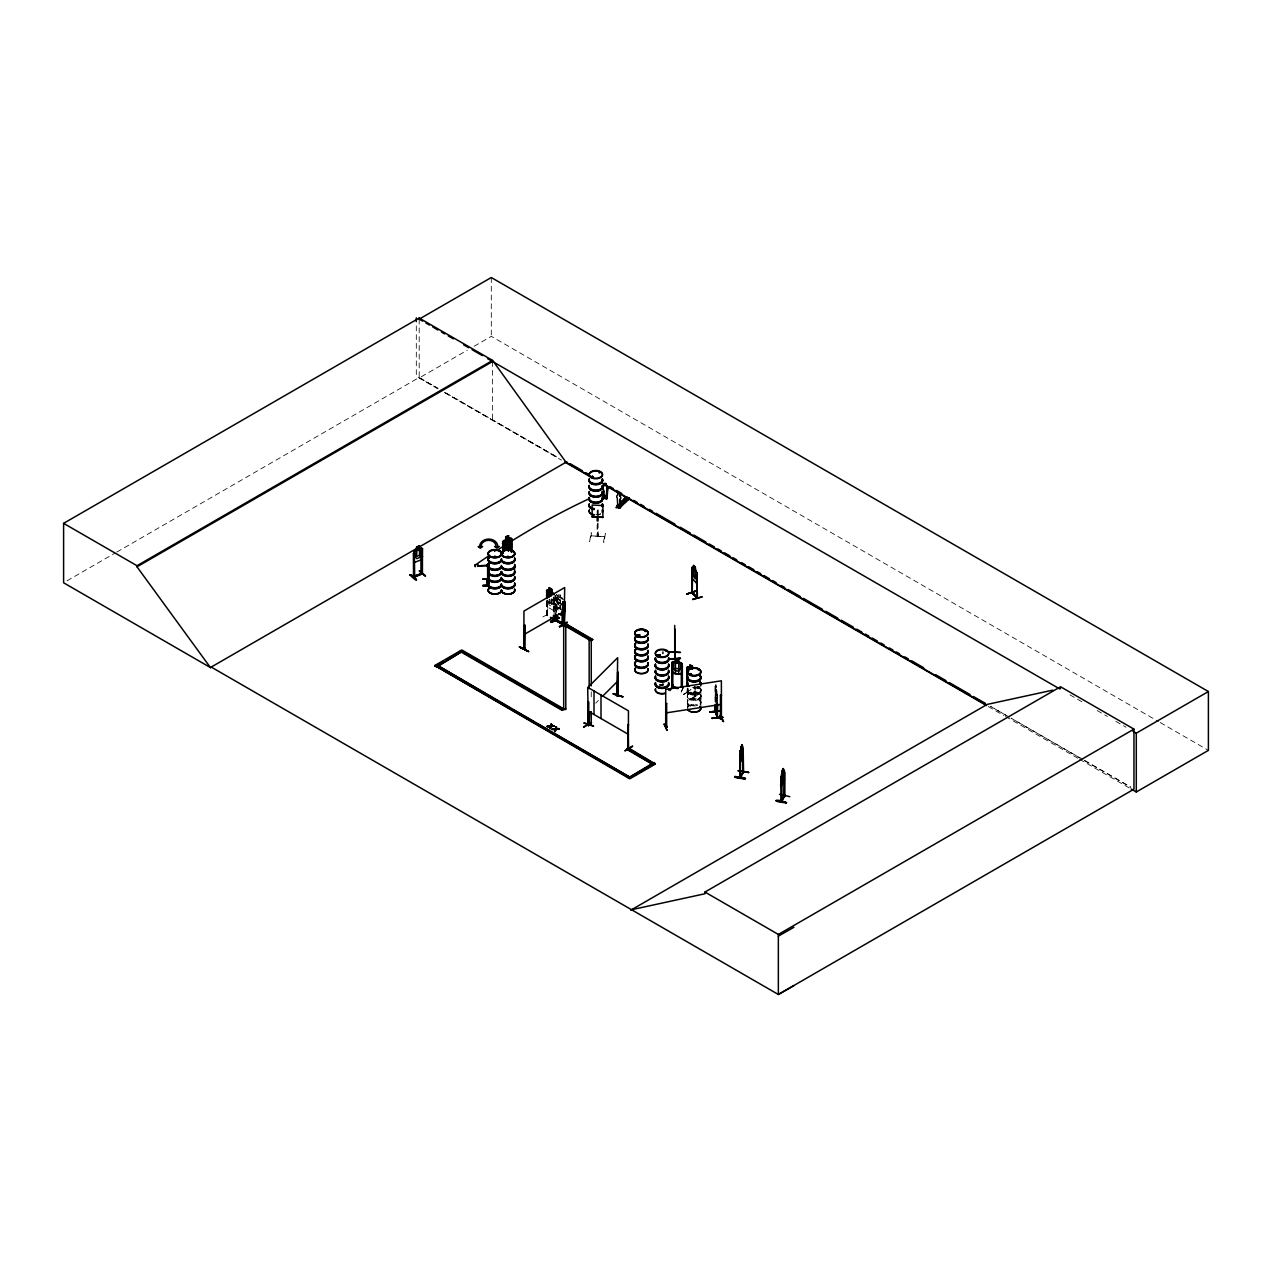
<?xml version="1.0" encoding="UTF-8"?>
<svg xmlns="http://www.w3.org/2000/svg" width="1272" height="1272" viewBox="0 0 1272 1272"><rect width="100%" height="100%" fill="white"/><g stroke="black" fill="none" stroke-linecap="round" stroke-linejoin="round"><path stroke-width="0.75" stroke-dasharray="5 3.75" d="M687.405 699.346L687.357 702.208L687.373 696.547M700.856 699.346L700.888 696.484M700.856 696.611L700.872 696.547A6.742 3.896 0 0 0 690.76 693.272A6.742 3.896 0 0 0 690.76 700.013A6.742 3.896 0 0 0 700.872 696.643L700.872 702.176M700.888 703.019L700.856 708.218M717.17 700.204L716.82 702.494L717.074 700.3M687.373 695.689L687.468 688.39M591.623 532.793L589.652 541.522L591.019 532.761M598.349 533.922L598.142 536.689L598.349 533.922L597.093 535.162L598.142 535.226L597.379 533.922M603.389 542.285L605.377 533.556L603.993 542.317M687.246 690.187L687.468 688.899M687.23 696.038L687.596 694.703M687.484 703.718L687.484 701.476M687.246 702.542L687.596 701.206M691.173 692.843L690.187 692.079L690.235 693.065M691.523 692.636L690.028 693.256M697.676 688.136L698.662 688.47L697.581 688.2M700.777 691.284L701.015 689.996M700.665 697.501L701.015 696.166M700.665 703.988L700.665 701.206M554.067 607.809L553.193 610.322L554.147 607.873M683.589 687.564L681.188 692.063L683.016 687.007M681.188 692.063L683.08 687.389M687.134 692.509L687.214 688.55M694.13 696.245C696.388 697.485 691.984 692.509 694.226 686.451M542.842 616.952L550.442 612.897M683.493 694.512L690.871 689.949M552.318 599.525L550.76 601.672L552.318 606.029L550.251 602.006C549.122 605.854 546.34 602.864 549.711 601.052M561.222 604.661L559.68 606.823L560.761 609.527M546.674 601.624L546.674 615.441L547.087 614.344M547.358 600.066L547.707 615.648L546.849 615.155M715.103 701.953L715.246 686.117L716.025 687.627M715.055 686.61L717.201 692.509L717.01 703.464M559.171 607.157C558.154 611.101 555.18 607.952 558.631 606.203L557.041 602.006L559.124 605.838L560.459 603.962L561.286 604.391M687.484 689.138L688.184 688.184M690.553 692.858L691.014 692.175M691.109 692.922L690.092 692.699M687.484 707.391L688.184 706.421M700.761 691.046L698.964 693.113M552.811 599.144L551.555 600.734L549.218 599.382M561.731 604.28L560.475 605.87L558.138 604.518L556.882 601.481L558.138 592.752M595.693 703.178L598.428 700.427M697.549 693.733L700.061 692.032A6.758 3.896 0 0 0 697.501 686.689M688.136 691.777L687.119 691.571L688.009 692.048M683.557 694.623L690.95 689.583L683.557 694.13M688.009 692.286L695.196 695.593M687.516 691.443L687.898 692.906L688.184 688.772M694.401 695.45L687.437 692.254L695.196 696.452M691.571 698.885L698.885 693.876L691.889 699.107M691.491 698.439L698.9 693.908M553.288 610.274L547.246 606.951L546.547 597.888M558.09 610.194L556.818 607.157L557.995 598.476M555.467 600.972L556.277 600.384L561.715 604.518M560.459 599.955L557.915 598.524M67.034 580.811L115.1 553.05M116.817 552.064L419.188 377.482L437.966 388.326M419.188 319.145L419.188 377.975L467.269 350.229M474.122 346.254L491.294 336.349L1158.522 721.574M556.548 597.204L555.578 596.966L556.548 597.204L556.548 612.897M562.176 598.078L563.146 599.557L562.176 598.078C558.949 597.872 561.413 590.606 560.475 597.188L561.731 598.874M690.092 692.477L691.205 692.747M698.964 692.827L694.13 694.003L689.281 692.843M689.281 705.594L697.533 704.958M697.533 693.733L690.712 693.733M694.528 696.102L694.48 686.292M546.849 614.297L547.707 615.648M715.468 688.184L716.375 690.489L716.375 695.895L715.468 688.184L715.659 702.462M717.567 694.178L717.567 702.017M715.039 686.514L715.293 702.51M715.405 687.611L715.834 684.575L717.074 692.525M687.866 692.858L687.913 688.931M695.196 686.689L695.021 696.69L694.941 686.832M547.31 614.885L546.594 614.535M659.58 684.527L663.189 684.59M659.58 685.004L663.189 685.02M659.58 685.258L663.189 685.258M598.349 535.401L597.093 536.641L597.172 522.872M604.264 536.561L591.114 535.83L604.327 536.705M547.087 615.203L546.928 601.465M697.549 686.721L700.061 688.168M692.381 687.293A6.726 3.88 0 0 0 697.485 686.912A6.758 3.896 0 0 1 699.982 692.27A6.758 3.896 0 0 1 690.744 693.701L687.484 691.046M687.246 692.54L694.941 696.643M556.23 600.559L557.995 601.561M562.049 603.85L560.364 602.896L560.364 600.002M437.711 388.469L416.31 376.162L416.31 323.66M444.564 392.412L557.454 457.332L444.803 392.269M1009.38 717.217L990.57 706.389L1009.332 717.233M1082.933 759.511L1011.097 718.187L1082.742 759.623M1084.634 760.481L1130.824 787.05M1160.255 722.56L1208.4 750.369M1069.927 694.846L1081.836 701.715M1097.148 710.555L1107.371 716.454M1115.878 721.367L1126.086 727.266M1084.444 760.592L1130.538 787.209M419.188 377.975L437.966 388.819M444.803 392.762L561.445 460.098M988.28 706.532L1003.767 715.484M1005.5 716.47L1077.782 758.207M1079.499 759.209L1129.409 788.02M558.551 594.628L560.062 595.503L560.062 594.533M556.341 594.708L558.217 595.789M556.389 594.819L562.144 598.158M562.288 609.717L556.389 606.315C554.497 597.904 556.118 610.703 560.729 608.922M546.706 615.425L547.437 615.791L547.628 601.863M689.281 705.722L689.329 705.817A6.758 3.896 0 0 1 697.501 705.197M700.061 688.2L700.745 689.154L698.964 687.087A6.837 3.943 0 0 1 694.13 688.2M688.184 692.27L687.246 689.996M553.256 598.571L554.067 600.145L553.177 598.619M547.898 602.022L549.17 605.043L551.539 606.378L552.795 604.788L552.795 599.382M715.85 685.576L716.263 686.785M715.85 686.546L716.263 687.739M546.626 603.612L547.389 606.839M700.777 688.899L701.015 690.187L700.745 689.17M700.777 694.989L701.015 696.038A6.837 3.943 0 0 1 690.712 699.346A6.837 3.943 0 0 1 690.712 692.525A6.837 3.943 0 0 1 700.967 695.943M700.665 694.703L700.888 695.72A6.742 3.896 0 0 1 690.76 698.932A6.742 3.896 0 0 1 690.76 692.191A6.742 3.896 0 0 1 700.872 695.561L700.856 686.323M687.23 696.166L687.596 697.501M687.596 703.988L687.357 702.987L687.389 708.345M715.405 693.017L716.375 698.217L716.39 686.61M717.376 693.622L717.376 703.416M662.998 651.693L662.998 653.76M662.998 683.509L662.998 685.004L662.887 683.573M662.887 651.693L662.887 653.903M598.269 509.945L598.269 515.828M598.063 522.919L598.142 536.689M597.379 509.897L597.379 515.78M597.379 523.619L597.379 535.385M597.172 511.106L597.172 515.017M591.257 691.809L591.257 700.459M556.277 597.363L556.277 613.056M555.721 595.312L555.848 614.456M555.546 595.28L555.578 614.615M554.417 597.951L554.417 613.629M554.147 594.469L554.147 615.743M553.988 600.145L553.988 607.857M553.733 597.554L553.733 613.231M553.463 597.697L553.463 613.39M551.539 598.667L551.539 604.073L549.17 602.737L549.17 599.128M492.598 361.518L492.598 420.348M491.294 277.519L491.294 336.349M698.9 687.087A6.758 3.896 0 0 1 695.879 693.606A6.758 3.896 0 0 1 687.596 688.836M699.982 692.016A6.758 3.896 0 0 1 690.744 693.447A6.758 3.896 0 0 1 688.279 688.12M699.95 686.578A6.726 3.88 0 0 1 692.381 688.39M698.964 686.705A6.837 3.943 0 0 1 694.13 687.866M689.36 705.896A6.742 3.896 0 0 1 692.381 699.377A6.742 3.896 0 0 1 700.634 704.147M690.712 706.183A6.837 3.943 0 0 1 688.2 700.793A6.837 3.943 0 0 1 697.549 699.346A6.837 3.943 0 0 1 700.045 704.736M687.596 707.566A6.758 3.896 0 0 1 688.279 706.628M687.659 707.216A6.694 3.864 0 0 1 697.469 704.863M695.864 686.928A6.71 3.88 0 0 1 700.443 692A6.71 3.88 0 0 1 691.284 694.194A6.71 3.88 0 0 1 688.311 688.74M690.744 693.701A6.758 3.896 0 0 1 688.279 688.375M697.485 705.419A6.726 3.88 0 0 1 687.5 702.732A6.726 3.88 0 0 1 695.291 698.233A6.726 3.88 0 0 1 699.95 703.988M690.712 705.849A6.837 3.943 0 0 1 688.2 700.459A6.837 3.943 0 0 1 697.549 699.012A6.837 3.943 0 0 1 700.045 704.402M600.575 513.697A6.694 3.864 0 0 1 595.837 514.826M554.147 602.133L553.288 604.629C538.946 593.865 555.037 610.099 554.147 602.244M555.467 608.732L556.166 612.102L555.467 608.732M600.67 514.111L597.602 515.128A6.726 3.88 0 0 0 600.591 514.063M715.15 694.258L716.963 702.478L715.15 694.258M560.03 600.193L558.503 599.335L560.03 601.163L560.03 600.193M560.443 603.803L558.09 602.467L558.09 607.873L560.443 609.208L560.443 603.803M560.475 598.158L558.138 596.807L558.138 602.212L560.475 603.564L560.475 598.158M717.074 695.275L715.039 689.249L717.058 695.275M689.297 699.059A6.837 3.943 0 0 0 700.729 697.295A6.837 3.943 0 0 0 692.35 692.461A6.837 3.943 0 0 0 689.297 699.059"/><path stroke-width="1.5" d="M486.667 565.802L477.668 565.897L486.667 565.277M487.907 572.257C489.72 571.843 488.321 571.335 487.907 571.319M514.667 564.72A6.837 3.943 0 0 1 509.834 569.554A6.837 3.943 0 0 1 501.47 566.771A6.837 3.943 0 0 1 492.248 569.395A6.837 3.943 0 0 1 488.941 563.782C489.1 562.272 487.383 565.499 488.957 564.132A6.837 3.943 0 0 0 492.248 569.729A6.837 3.943 0 0 0 501.47 567.105A6.837 3.943 0 0 0 509.834 569.888A6.837 3.943 0 0 0 514.667 565.054M717.201 717.742L715.023 710.857L715.739 711.446M715.691 712.24L715.659 704.418M715.214 711.398L717.647 716.883L717.01 716.343M717.01 703.464L717.233 717.806L717.567 703.973M619.718 506.59L620.227 499.085A2.401 1.701 45 0 0 619.798 495.857L619.655 493.202M619.798 506.51L620.227 499.085M606.315 496.907L606.823 489.275A2.401 1.956 4.5 0 0 606.331 486.174L606.283 483.805M603.421 489.275L603.421 489.179A2.401 1.956 4.5 0 1 603.93 486.111L604.089 483.503L605.711 483.281M603.294 494.697L603.564 490.928M604.248 494.474C603.135 504.094 602.769 493.377 603.818 491.008M603.532 498.004L603.341 496.032L603.532 498.004L606.855 497.273M603.93 496.764L603.421 489.179M605.313 496.796L604.852 495.905M606.188 498.385L606.442 494.522M607.046 498.545C609.574 466.442 605.106 513.602 606.728 494.76L607.126 498.545L602.976 498.433M607.189 491.024L607.269 487.271M588.093 724.181L588.475 725.612L589.302 722.989M618.065 695.593L617.651 671.982L617.111 696.054L617.651 657.688L588.825 686.498M743.15 754.423L742.816 757.905L740.288 762.485L739.907 760.274M784.109 781.739C786.032 769.115 778.051 803.491 781.58 774.616M734.755 777.192C744.518 776.031 752.992 781.406 734.755 777.192L745.217 778.75L734.93 776.795M745.217 778.369L734.93 776.397M786.35 802.934C777.51 797.83 768.304 801.36 786.366 802.855M617.795 505.97L617.286 498.099A2.401 1.701 45 0 1 617.715 495.158L618.478 492.359M617.477 505.986L620.593 507.035L620.593 506.018L617.635 505.89L618.828 505.525M617.953 506.145L618.733 505.286M619.607 508.132L629.354 498.068L626.237 497.018L616.65 507.29L617.477 504.968L618.605 507.369L618.16 505.477M618.812 505.477C617.174 504.698 618.446 507.162 618.383 505.207M592.132 516.893L602.912 517.354L592.132 516.893L592.148 505L602.912 505.588L602.88 517.481M422.463 573.863L413.575 577.393L413.766 552.016M422.447 573.068L421.716 573.37M742.8 772.358L743.595 771.945L740.304 777.796L740.606 753.724M743.548 771.993L743.166 748.381L743.277 772.502L743.595 771.086L742.832 771.643M781.151 801.583C788.847 788.163 780.372 800.947 781.565 801.694L781.533 777.494M781.215 801.535L781.199 776.333M781.914 800.311L781.914 801.122M784.124 795.493L784.57 795.477M784.856 794.889L784.093 796.208M784.84 795.843L781.596 801.63L781.66 775.316C783.775 759.193 784.919 778.051 782.201 782.057L781.66 780.706M593.356 726.201L583.959 723.116M740.272 776.524L743.325 771.675L739.859 777.733L740.177 750.766M494.57 551.046L494.776 550.235M495.19 550.426L494.585 550.712M494.697 556.977L495.047 557.025M493.949 556.595L495.698 557.088M508.069 550.84L508.371 551.046M508.069 556.993L509.118 556.898M507.433 556.913L508.339 556.325M593.006 477.398L592.259 476.269L591.703 477.175M592.259 477.111L592.068 476.285M592.45 477.286L592.434 476.332M599.287 472.802L599.796 472.723M600.13 472.294L599.239 472.532M638.194 635.921L638.194 634.967L636.938 635.634M638.512 635.078L638.608 636.016M645.556 631.564L645.492 630.721M657.465 655.843L658.991 655.16M657.56 655.986L658.149 655.064M657.465 655.525L659.309 655.859M659.087 655.493L657.942 655.16M665.685 650.994L666.576 651.423M690.394 674.589L690.235 673.604L690.871 674.255M690.728 673.572L691.459 674.526M698.264 669.931L698.503 670.106M696.372 582.815L696.961 580.604L696.42 582.958L692.286 578.744L692.365 567.105L691.714 592.768M519.739 647.066C547.167 660.899 501.263 637.956 527.801 651.121M520.089 646.78L527.848 651.216M421.398 559.537L422.368 556.357M422.527 556.389L421.525 559.664L414.64 562.367L413.734 559.839M510.644 549.615L511.662 546.356M687.15 594.151L696.277 590.812M696.515 591.035L686.928 593.945M409.886 574.88C421.922 586.901 414.513 574.197 409.886 574.896M562.049 615.33L562.987 601.529L563.146 624.87L555.498 620.45L555.578 616.57M562.113 615.457L559.139 613.692L562.113 615.457L563.067 613.025M671.902 662.426L671.902 687.802L671.87 662.489L672.999 661.535L681.061 662.585L682.253 663.825L682.237 687.15M675.337 659.007L678.819 659.405L675.353 658.944M675.337 661.917L674.812 629.036M682.269 671.537L681.061 674.335L672.936 673.27L671.902 670.185M678.819 662.299L680.409 663.634L680.409 669.04L678.676 671.123L675.448 670.71L673.715 668.166L673.715 662.76L675.448 662.028M681.061 674.335L672.968 673.206M672.968 664.127L671.934 664.207L672.968 664.127L672.745 687.913L672.968 686.801M670.074 690.585L673.079 684.59M681.379 665.24L682.333 665.367L681.379 665.24L681.299 687.023M673.079 686.816L677.912 687.929M604.947 495.953L605.345 496.684M550.22 728.602L551.014 726.201L554.258 725.787L551.014 726.694L550.22 728.602L550.235 726.264L549.615 728.252M555.18 731.464L555.959 729.063L559.219 728.649L555.959 729.556L555.18 731.464L555.196 729.126L552 729.142L555.196 729.619L556.087 726.837L556.071 729.158L559.219 729.142M550.347 725.851C542.826 726.121 551.492 728.3 551.126 723.975L551.73 724.817L551.126 723.975M550.347 726.344L551.126 724.468M556.087 726.837L555.308 729.206L552 729.635M551.73 724.325L551.11 726.296L554.258 725.787M554.576 731.114L555.196 729.619M555.959 729.556L556.691 727.187M680.981 674.224L682.158 671.505M487.621 567.36L488.83 567.344L487.764 567.423M487.621 582.178L488.718 582.608M551.746 622.469L559.457 617.683L551.81 622.087M664.127 724.293L667.005 730.271M664.143 723.927L667.085 730.382M583.562 726.98L591.544 722.337L583.912 727.107M715.007 711.764L715.103 705.88M507.925 549.122L509.643 545.084L507.29 548.693L504.857 546.976L506.701 549.568M628.734 748.508L627.684 747.395L655.255 764.122L629.783 778.83L434.833 665.526L461.784 649.96L563.687 708.79L565.786 708.79M627.812 748.365L628.034 724.611L628.543 748.747L627.684 747.395M486.969 579.253L487.081 585.47M487.589 585.056L487.43 579.205M553.988 618.812L554.226 619.718L554.147 615.743M550.681 617.349L554.513 619.528L554.417 615.6M555.769 619.432L556.357 620.943L556.548 614.853M741.958 744.661L742.466 753.104L740.908 758.223L740.368 751.466L742.069 744.677L741.099 746.791M741.099 747.761L741.735 745.615M740.193 750.83L742.8 746.235L743.198 772.565M738.253 770.768L748.715 772.502L738.396 770.562M738.237 770.927L748.699 772.47M782.391 770.625L783.361 768.511L783.218 771.548M782.391 771.595L783.027 770.419M781.485 774.664L783.965 770.18M784.808 772.279L784.554 796.399L784.331 770.466L784.124 796.352M789.817 796.67L779.545 794.285M588.729 723.482L589.652 723.116M617.111 695.196C619.178 693.129 616.189 697.438 617.985 695.641M617.969 694.83L617.111 695.45M564.355 625.951L564.704 601.831L563.941 625.808L565.07 624.647L564.212 625.347M691.777 592.895L697.12 598.174L696.579 596.775M692.636 592.402L692.111 593.293M414.608 550.617L413.734 552.08L416.707 549.902L416.771 547.055L419.506 545.99M504.38 550.649L504.38 547.055L505.747 545.465L502.806 547.628L502.965 553.463M502.965 547.676L510.692 543.653L508.705 544.337L508.705 541.427L505.747 542.572L505.747 545.465M503.617 540.489C500.612 543.923 509.531 535.242 511.662 538.581L511.63 552.08L511.662 538.581M488.766 567.98L487.621 567.089M488.83 566.358L487.621 566.374L487.621 582.608L488.83 582.608A6.837 3.943 0 0 0 492.248 588.236A6.837 3.943 0 0 0 501.47 585.613A6.837 3.943 0 0 0 509.834 588.395A6.837 3.943 0 0 0 514.667 583.562M494.951 550.84L495.11 550.331M508.577 550.919L508.609 545.434L505.858 546.483L505.858 550.092M508.243 556.977L508.403 557.231M508.975 557.2L507.162 557.2L507.56 556.309M591.941 477.318L592.975 476.793M636.859 635.428L637.701 634.935M638.783 635.285L637.352 635.189M644.84 631.135L645.031 630.912M657.91 655.207L658.149 656.018M689.917 673.715L690.394 673.874M691.109 674.414L689.822 674.653M665.606 726.407L666.655 726.503M665.717 727.25L666.767 727.075M720.445 717.933C723.625 719.157 718.442 718.823 721.367 717.726M720.334 718.807L721.367 718.585M740.145 777.176L740.24 753.66M413.766 576.486L414.306 575.946M421.557 550.681L422.368 550.363L421.35 550.506L421.255 574.07L422.161 573.72L413.32 577.186L414.306 576.804M505.811 539.837L504.316 541.363L504.316 546.769L505.811 548.534L508.593 547.485L510.072 544.623L510.072 539.217L508.593 538.803L508.625 535.719L505.652 536.832L505.747 539.789L505.811 536.943M617.429 696.166L617.969 672.093M622.835 696.722L613.438 693.638M619.718 493.806L619.798 495.857M620.354 505.922L619.353 507.735L616.729 506.86L617.715 505.048M621.722 501.534C630.546 503.489 618.351 502.806 622.708 500.548L625.824 501.788L622.708 500.548M623.598 499.673C632.407 501.613 620.227 500.93 624.584 498.672L627.7 499.928L624.584 498.672M625.252 498.02C634.06 499.96 621.881 499.276 626.237 497.018M627.048 497.75C621.356 504.125 606.235 517.148 626.237 497.225L629.354 498.274L618.764 507.989L628.511 498.211L629.561 498.576M616.856 507.369L626.842 497.432M619.162 508.116L629.354 498.068M602.546 696.309L617.651 681.22M524.907 647.814L523.873 648.084L524.716 647.83M564.784 625.315L563.941 625.808M606.569 498.513L606.951 496.128L606.665 496.939L603.628 496.032M410.252 574.69L416.453 579.857M645.206 630.785L645.476 630.737M717.01 717.201L716.915 716.406M717.662 717.694L715.309 711.764M546.547 595.821L549.17 596.361L547.898 596.616M546.547 595.948L547.389 595.36M689.837 667.577L687.166 667.259L687.468 686.435M687.262 667.339L688.12 666.735M671.902 687.516L677.992 688.327M629.354 498.258L618.764 507.989L619.353 506.924M616.236 507.146L619.846 508.339M687.993 666.671L689.933 667.721L689.837 664.668L692.429 666.067L692.35 669.024M687.468 668.786L688.184 669.167M692.429 666.067L692.27 669.072M414.513 576.359L414.211 553.304L413.4 553.622L413.734 577.329M524.636 624.965L524.207 649.102L524.223 625.522M564.212 625.967L564.975 601.99M561.493 622.962L568.775 627.096M523.953 648.8L525.002 648.64L524.907 625.109M564.021 625.665L564.704 587.537L523.953 611.069L523.873 648.943L524.589 648.497M569.156 627.303L561.191 623.073M587.966 701.476L588.618 725.342M628.718 725.008L627.764 724.77M627.684 748.254L628.034 724.611M628.813 747.729L626.81 749.415L652.282 764.122L626.81 748.667M632.518 746.028L624.87 750.878L632.582 746.441M211.343 667.116L210.516 667.609L63.6 582.783L63.6 523.348L419.188 318.048L492.598 360.421L566.008 462.245L590.017 476.11M419.188 318.048L419.188 319.145L491.294 277.519L1208.4 691.539L1208.4 750.369L1136.293 791.995L1131.142 789.006M63.6 523.348L137.01 565.722L492.598 360.421M793.919 985.609L778.353 994.481L211.247 667.069L210.405 667.546L137.01 566.819L492.598 361.518M210.405 667.546L566.835 461.768M546.928 591.671L546.928 597.554M547.469 589.683L554.242 594.422L551.73 591.941M434.833 666.258L443.324 661.361M446.711 659.405L458.604 652.536M563.687 708.79L562.192 709.649L460.305 650.819L470.274 655.605M438.013 666.146L461.784 651.677L436.312 667.116M523.953 634.601L564.704 611.069M553.384 618.605L553.463 615.346M558.567 617.604L550.538 621.849L558.233 617.015M550.601 621.754L558.297 617.429L550.585 621.388M563.051 624.87C565.929 623.232 546.372 615.616 562.558 623.614M562.637 612.5L562.383 624.504L562.383 610.687M559.457 626.508C573.704 616.825 565.309 626.317 559.505 626.571M567.169 622.549L559.521 626.953M591.257 641.04L592.752 639.45L567.28 624.743L563.687 625.601L563.687 709.522L562.192 710.38L460.305 651.55M592.752 639.45L589.159 640.309L589.159 688.581M626.81 749.415L628.304 748.556L652.075 762.278M630.006 776.985L652.075 764.234M434.833 665.526L629.783 778.082L655.255 763.375M630.721 910.211L987.152 704.418L1052.819 690.139M631.548 909.719L704.958 893.755L704.958 892.054L1060.546 686.753L1133.956 729.126L1133.956 789.181L778.353 994.481L778.353 934.427L1133.956 729.126M1060.546 688.454L1059.719 688.947L487.478 358.561M1132.891 731.193L1136.293 733.165L1208.4 691.539M778.353 936.144L793.919 927.272M524.334 649.022L524.716 647.591M495.555 557.2L493.918 556.945M638.56 635.889L637.145 635.285M672.84 687.023L671.839 686.912M419.442 548.82L422.527 548.614L422.336 573.99L422.161 550.188M414.72 550.76L421.461 548.105M414.402 577.106L414.418 553.479L413.4 553.622M414.306 576.184L421.477 573.64L413.4 576.296M505.827 542.619L508.768 541.49M505.715 536.895L508.625 535.719M502.408 553.272L503.235 543.16L503.442 551.189M510.485 540.457C512.489 539.392 508.657 542.397 510.485 544.384M503.442 543.351L502.408 543.462M695.291 570.11L695.355 567.185L693.479 565.452L695.243 567.217L696.07 572.003L695.196 578.84L692.652 573.974L692.652 568.568L693.574 568.314M692.588 569.681L691.777 569.3L692.588 569.681L692.254 593.308M697.024 572.909L692.27 567.137M696.913 597.236L696.897 573.99L697.438 598.063L692.604 592.323M697.39 574.483L696.579 574.101M697.024 580.684L697.12 572.877M686.896 593.976L696.563 590.669M697.056 597.268L692.143 592.72L696.515 596.966M692.604 599.192L702.255 596.854L692.636 599.589M603.739 498.481L603.532 497.177M666.655 703.559L665.717 703.718L666.655 703.559L666.671 727.393L666.767 726.233M422.256 572.829L421.62 573.37M488.766 582.687L488.655 564.561M666.671 727.393L665.701 727.473L665.717 689.424L721.383 680.806L721.415 718.918L720.445 718.791M623.566 500.945L623.566 502.011L624.345 501.232M494.347 556.389L495.38 556.389M495.221 556.977L495.047 556.405M637.542 635.921L638.496 635.491M422.161 572.861L422.256 573.688M689.853 667.768L688.55 668.023L688.55 671.632M720.445 695.259L721.494 695.307L720.445 695.259L720.477 719.03M665.797 726.312L666.862 726.678M665.717 712.956L721.383 704.338M547.04 726.28L554.258 726.28M547.04 726.773L550.235 726.757M556.071 728.665L559.219 728.649M552 729.142L555.308 728.713M720.556 710.555L709.84 711.954L720.445 710.682M709.935 712.145L720.54 710.889M712.113 717.917L722.83 717.503L712.129 717.996M665.956 727.505L665.701 726.614M592.529 477.557L591.289 476.873M658.737 656.273L657.783 655.986M487.907 563.83L488.957 563.369A6.742 3.896 0 0 0 492.28 568.966A6.742 3.896 0 0 0 501.375 566.374M487.907 564.355L488.957 564.45A6.742 3.896 0 0 0 492.28 570.063A6.742 3.896 0 0 0 501.375 567.471M489.338 566.31L486.667 566.151L486.667 564.8L489.338 564.959M488.83 567.773L487.733 567.9M487.907 572.05L488.957 572.05M488.178 578.776L482.772 579.301L488.178 578.887M482.772 579.142L488.178 579.11M488.273 585.104L482.867 585.533L488.273 585.836M482.867 585.518L488.273 585.422L482.867 585.867M674.701 625.427L674.732 658.705M563.687 626.333L565.786 626.333L589.556 640.055M680.409 652.329L669.597 652.011L680.409 652.504M669.597 658.769L680.409 658.658M589.159 723.498L591.257 723.498M589.159 724.229L591.257 724.229L591.257 711.62M672.141 686.657L672.872 686.753M419.394 571.08L425.468 576.248M603.341 497.05L606.951 497.145M592.434 476.634L591.56 476.793M692.207 591.893L692.254 592.736M697.008 596.711L696.945 597.522M675.448 662.982L678.676 663.412M675.448 668.388L678.676 668.818M673.079 687.055L677.992 687.707M671.95 687.77L677.912 688.534M782.28 770.466L782.28 773.36M720.652 715.564L723.561 721.637L720.111 715.707M723.005 721.24L720.111 715.23M618.415 492.423L619.575 493.282M658.308 655.748L657.497 655.589M508.609 544.464L510.088 544.861L510.088 550.267M717.376 717.154L717.376 703.416M622.867 696.754L613.168 693.971M613.215 693.844L622.612 696.929M589.302 723.848L589.636 711.764M584.166 722.909L593.627 725.994M488.941 585.056L488.83 581.892M419.188 319.145L422.606 321.116M426.025 323.088L429.443 325.06M432.846 327.031L437.966 329.989M441.384 331.96L444.803 333.932M448.221 335.903L453.341 338.861M463.58 344.776L468.7 347.733M472.119 349.705L482.358 355.604M570.269 463.739L582.274 470.672M585.708 472.659L589.143 474.631M609.733 486.524L613.152 488.512M616.586 490.483L621.738 493.457M633.742 500.389L637.177 502.376M640.611 504.348L644.03 506.336M649.181 509.309L652.615 511.28M656.05 513.268L674.923 524.159M680.059 527.133L690.362 533.079M693.781 535.051L705.801 541.983M709.22 543.971L714.371 546.944M717.806 548.916L721.24 550.903M724.674 552.891L729.81 555.848M733.244 557.836L736.679 559.823M741.815 562.78L745.249 564.768M748.683 566.755L753.835 569.729M757.269 571.7L760.688 573.688M764.122 575.66L769.274 578.633M772.708 580.62L776.127 582.592M781.278 585.565L784.713 587.553M788.147 589.524L800.152 596.457M803.586 598.444L822.459 609.336M825.878 611.323L837.898 618.256M841.317 620.227L853.337 627.176M856.756 629.147L861.907 632.12M865.342 634.108L868.776 636.08M872.21 638.067L877.346 641.04M880.781 643.012L884.215 644.999M889.351 647.973L892.785 649.944M896.219 651.932L899.654 653.903M904.805 656.877L908.224 658.864M911.658 660.836L923.663 667.784M935.683 674.717L945.971 680.647M949.405 682.635L969.995 694.512M973.414 696.5L985.434 703.432M602.022 483.042L986.309 704.911M564.879 462.086L588.984 475.998M606.188 485.936L986.563 705.547M551.555 593.006L549.218 591.655L549.218 597.061M591.051 639.196L567.28 624.743M550.41 617.508L554.147 619.671M587.696 710.857L628.463 734.389M473.677 657.56L485.57 664.429M488.957 666.385L536.514 693.844M539.916 695.8L551.794 702.669M555.196 704.624L563.687 709.522L565.786 709.522L565.786 625.601L591.257 640.309L591.257 685.862M655.255 764.122L653.776 762.516L628.304 777.971M509.786 707.836L437.791 665.526L629.783 777.113L552.652 732.577M513.22 709.808L533.795 721.685M537.213 723.673L549.218 730.589M704.958 892.054L778.353 934.427M421.398 548.057L422.527 548.614M510.628 543.605L511.662 544.225M510.581 543.716L511.63 544.352M556.643 620.752L556.277 615.012M425.452 575.882L419.315 570.699L425.389 575.866M680.981 662.744L682.142 663.857M552.811 593.738L551.555 589.143M487.733 582.608L487.907 563.735M696.372 571.335L697.056 598.11M413.766 559.728L414.72 562.24M671.87 670.264L672.936 673.27M488.814 567.089L488.83 568.028M475.267 565.388C475.235 562.129 475.267 569.395 475.267 565.738M1136.293 733.165L1136.293 791.995M715.293 704.465L715.309 712.368M693.574 565.404L693.526 568.505M692.095 569.188L692.318 593.372M687.262 667.212L687.214 686.594M682.333 665.367L682.333 686.944M678.819 659.405L678.676 674.017M675.464 659.055L675.448 673.604M668.595 684.511L668.595 685.338M628.304 748.699L628.463 710.857L587.696 687.325L588.38 725.612L588.395 702.033M617.477 504.968L617.572 507.146M601.004 695.021L601.004 718.553M598.063 517.036L598.063 520.963M597.172 516.989L597.172 520.9M594.008 690.966L594.008 714.498M589.302 723.561L589.159 724.436L589.159 712.24M588.666 701.874L588.475 725.612M563.337 612.897L563.417 624.711L555.514 620.529L555.848 616.427M551.65 591.989L551.73 589.047L549.218 587.6L547.962 596.33M549.297 587.744L549.297 590.637L546.626 590.129L546.722 597.935M547.358 592.211L547.358 598.094M514.635 566.358L514.635 569.331M511.296 540.155L511.296 551.921M510.676 540.632L510.676 550.442M503.235 543.16L503.235 547.087M502.774 541.872L502.869 553.511M421.35 550.506L421.477 574.244M416.31 317.825L416.31 321.721M137.01 565.722L137.01 566.819M475.267 565.054A1004.276 524.795 -64.3 0 1 489.116 555.594M496.811 550.506A1004.276 524.795 -64.3 0 1 502.965 546.531M510.66 541.649A1004.276 524.795 -64.3 0 1 589.62 498.513M699.966 676.195A6.742 3.896 0 0 1 695.005 681.999A6.742 3.896 0 0 1 687.611 677.133M699.95 675.114A6.726 3.88 0 0 1 695.005 680.902A6.726 3.88 0 0 1 687.627 676.052M687.611 685.64A6.742 3.896 0 0 1 687.611 683.62M699.966 682.682A6.742 3.896 0 0 1 700.872 684.638M688.2 686.228A6.837 3.943 0 0 1 687.516 683.239M700.045 682.285A6.837 3.943 0 0 1 700.729 685.274M688.2 685.894A6.837 3.943 0 0 1 687.516 682.905M700.045 681.951A6.837 3.943 0 0 1 700.729 684.94M699.95 681.601A6.726 3.88 0 0 1 700.618 684.543M689.376 686.292A6.726 3.88 0 0 1 687.627 682.539M700.045 675.782A6.837 3.943 0 0 1 695.021 681.681A6.837 3.943 0 0 1 687.516 676.736M700.045 675.448A6.837 3.943 0 0 1 695.021 681.347A6.837 3.943 0 0 1 687.516 676.402M687.643 709.22A6.71 3.88 0 0 0 696.69 711.795A6.71 3.88 0 0 0 699.934 706.278A6.758 3.896 0 0 1 696.706 711.97A6.758 3.896 0 0 1 687.596 709.379M648.052 644.586A6.837 3.943 0 0 1 640.547 649.531A6.837 3.943 0 0 1 635.523 643.648M647.941 644.984A6.726 3.88 0 0 1 640.563 649.849A6.726 3.88 0 0 1 635.618 644.045M648.148 651.057A6.694 3.864 0 0 1 639.705 654.794A6.694 3.864 0 0 1 635.634 649.133M647.973 650.199A6.758 3.896 0 0 1 640.563 655.064A6.758 3.896 0 0 1 635.587 649.261M647.973 650.692A6.758 3.896 0 0 1 640.563 655.573A6.758 3.896 0 0 1 635.587 649.754M648.052 638.099A6.837 3.943 0 0 1 640.547 643.028A6.837 3.943 0 0 1 635.523 637.145M636.604 636.334A6.837 3.943 0 0 1 639.673 635.316M647.941 643.902A6.726 3.88 0 0 1 640.563 648.752A6.726 3.88 0 0 1 635.618 642.964M647.941 638.496A6.726 3.88 0 0 1 640.563 643.346A6.726 3.88 0 0 1 635.618 637.558M636.684 636.747A6.726 3.88 0 0 1 639.705 635.746M648.052 644.252A6.837 3.943 0 0 1 640.547 649.197A6.837 3.943 0 0 1 635.523 643.314M648.052 637.765A6.837 3.943 0 0 1 640.547 642.694A6.837 3.943 0 0 1 635.523 636.811M636.604 636A6.837 3.943 0 0 1 639.673 634.982M647.941 637.399A6.726 3.88 0 0 1 640.563 642.265A6.726 3.88 0 0 1 635.618 636.461M636.684 635.666A6.726 3.88 0 0 1 639.705 634.664M648.052 663.094A6.837 3.943 0 0 1 640.547 668.038A6.837 3.943 0 0 1 635.523 662.155M647.957 663.491A6.742 3.896 0 0 1 640.563 668.357A6.742 3.896 0 0 1 635.603 662.553M647.909 668.563A6.694 3.864 0 0 1 640.563 673.413A6.694 3.864 0 0 1 635.634 667.641M648.163 652.027A6.726 3.88 0 0 1 639.705 655.78A6.726 3.88 0 0 1 635.618 650.087M647.957 668.945A6.742 3.896 0 0 1 640.563 673.81A6.742 3.896 0 0 1 635.603 668.007M648.052 656.606A6.837 3.943 0 0 1 640.547 661.535A6.837 3.943 0 0 1 635.523 655.652M647.941 662.41A6.726 3.88 0 0 1 640.563 667.259A6.726 3.88 0 0 1 635.618 661.472M647.941 657.004A6.726 3.88 0 0 1 640.563 661.853A6.726 3.88 0 0 1 635.618 656.066M648.052 662.76A6.837 3.943 0 0 1 640.547 667.705A6.837 3.943 0 0 1 635.523 661.822M648.052 656.273A6.837 3.943 0 0 1 640.547 661.202A6.837 3.943 0 0 1 635.523 655.318M647.941 655.907A6.726 3.88 0 0 1 640.563 660.772A6.726 3.88 0 0 1 635.618 654.969M668.547 670.153A6.726 3.88 0 0 1 662.044 675.05A6.726 3.88 0 0 1 655.541 670.153M668.643 658.196A6.837 3.943 0 0 1 662.044 663.173A6.837 3.943 0 0 1 655.446 658.196M657.211 656.432A6.837 3.943 0 0 1 660.279 655.414M668.547 658.594A6.726 3.88 0 0 1 662.044 663.475A6.726 3.88 0 0 1 655.541 658.594M657.29 656.845A6.726 3.88 0 0 1 660.295 655.843M668.643 657.863A6.837 3.943 0 0 1 662.044 662.839A6.837 3.943 0 0 1 655.446 657.863M657.211 656.098A6.837 3.943 0 0 1 660.279 655.08M668.547 657.513A6.726 3.88 0 0 1 662.044 662.394A6.726 3.88 0 0 1 655.541 657.513M657.29 655.764A6.726 3.88 0 0 1 660.295 654.762M668.547 665.081A6.742 3.896 0 0 1 662.044 669.978A6.742 3.896 0 0 1 655.525 665.081M668.643 664.7A6.837 3.943 0 0 1 662.044 669.66A6.837 3.943 0 0 1 655.446 664.7M668.643 664.366A6.837 3.943 0 0 1 662.044 669.326A6.837 3.943 0 0 1 655.446 664.366M668.547 664A6.742 3.896 0 0 1 662.044 668.897A6.742 3.896 0 0 1 655.525 664M668.531 670.582A6.71 3.88 0 0 1 662.044 675.448A6.71 3.88 0 0 1 655.557 670.582M668.531 671.107A6.71 3.88 0 0 1 662.044 675.989A6.71 3.88 0 0 1 655.557 671.107M665.399 693.017A6.694 3.864 0 0 1 657.958 692.731A6.694 3.864 0 0 1 655.573 688.677M668.515 688.677A6.694 3.864 0 0 1 668.738 689.663M668.563 670.789A6.758 3.896 0 0 1 662.044 675.686A6.758 3.896 0 0 1 655.525 670.789M668.547 677.102A6.726 3.88 0 0 1 662.044 681.983A6.726 3.88 0 0 1 655.541 677.102M668.547 676.02A6.726 3.88 0 0 1 662.044 680.902A6.726 3.88 0 0 1 655.541 676.02M668.547 683.589A6.742 3.896 0 0 1 662.044 688.486A6.742 3.896 0 0 1 655.525 683.589M668.643 683.207A6.837 3.943 0 0 1 662.044 688.168A6.837 3.943 0 0 1 655.446 683.207M668.643 682.873A6.837 3.943 0 0 1 662.044 687.834A6.837 3.943 0 0 1 655.446 682.873M668.547 682.508A6.742 3.896 0 0 1 662.044 687.405A6.742 3.896 0 0 1 655.525 682.508M668.643 676.704A6.837 3.943 0 0 1 662.044 681.681A6.837 3.943 0 0 1 655.446 676.704M668.643 676.37A6.837 3.943 0 0 1 662.044 681.347A6.837 3.943 0 0 1 655.446 676.37M665.415 693.415A6.758 3.896 0 0 1 657.926 693.129A6.758 3.896 0 0 1 655.525 689.027M668.563 689.027A6.758 3.896 0 0 1 668.802 690.044M602.308 491.453A6.694 3.864 0 0 1 595.837 496.318A6.694 3.864 0 0 1 589.365 491.453M602.34 479.894A6.726 3.88 0 0 1 595.837 484.775A6.726 3.88 0 0 1 589.333 479.894M602.34 478.797A6.726 3.88 0 0 1 595.837 483.694A6.726 3.88 0 0 1 589.333 478.797M602.34 486.381A6.726 3.88 0 0 1 595.837 491.278A6.726 3.88 0 0 1 589.333 486.381M602.435 485.983A6.837 3.943 0 0 1 595.837 490.96A6.837 3.943 0 0 1 589.238 485.983M602.435 485.65A6.837 3.943 0 0 1 595.837 490.626A6.837 3.943 0 0 1 589.238 485.65M602.34 485.3A6.726 3.88 0 0 1 595.837 490.181A6.726 3.88 0 0 1 589.333 485.3M602.435 479.496A6.837 3.943 0 0 1 595.837 484.457A6.837 3.943 0 0 1 589.238 479.496M602.435 479.162A6.837 3.943 0 0 1 595.837 484.123A6.837 3.943 0 0 1 589.238 479.162M602.356 491.803A6.742 3.896 0 0 1 595.837 496.7A6.742 3.896 0 0 1 589.318 491.803M602.308 492.423A6.694 3.864 0 0 1 595.837 497.288A6.694 3.864 0 0 1 589.365 492.423M602.308 509.961A6.694 3.864 0 0 1 602.308 511.964M594.103 514.699A6.694 3.864 0 0 1 589.365 509.961M602.356 492.073A6.758 3.896 0 0 1 595.837 496.986A6.758 3.896 0 0 1 589.318 492.073M602.34 498.401A6.726 3.88 0 0 1 595.837 503.283A6.726 3.88 0 0 1 589.333 498.401M602.34 497.304A6.726 3.88 0 0 1 595.837 502.202A6.726 3.88 0 0 1 589.333 497.304M602.34 504.889A6.726 3.88 0 0 1 602.34 506.908M594.088 509.643A6.726 3.88 0 0 1 589.333 504.889M594.072 509.325A6.837 3.943 0 0 1 589.238 504.491M602.435 504.491A6.837 3.943 0 0 1 602.435 506.542M594.072 508.991A6.837 3.943 0 0 1 589.238 504.157M602.435 504.157A6.837 3.943 0 0 1 602.435 506.208M602.356 503.792A6.742 3.896 0 0 1 602.356 505.811M594.088 508.562A6.742 3.896 0 0 1 589.318 503.792M602.435 498.004A6.837 3.943 0 0 1 595.837 502.965A6.837 3.943 0 0 1 589.238 498.004M602.435 497.67A6.837 3.943 0 0 1 595.837 502.631A6.837 3.943 0 0 1 589.238 497.67M602.356 510.31A6.742 3.896 0 0 1 602.356 512.33M594.088 515.081A6.742 3.896 0 0 1 589.318 510.31M514.588 565.452A6.742 3.896 0 0 1 508.959 570.317A6.742 3.896 0 0 1 501.327 566.453M514.603 570.889A6.758 3.896 0 0 1 508.959 575.771A6.758 3.896 0 0 1 501.311 571.907M514.54 570.524A6.694 3.864 0 0 1 508.943 575.373A6.694 3.864 0 0 1 501.375 571.525M514.667 558.567A6.837 3.943 0 0 1 509.834 563.401A6.837 3.943 0 0 1 501.47 560.618A6.837 3.943 0 0 1 492.248 563.242A6.837 3.943 0 0 1 488.941 557.613M514.588 564.37A6.742 3.896 0 0 1 508.959 569.236A6.742 3.896 0 0 1 501.327 565.372M514.588 558.965A6.742 3.896 0 0 1 508.959 563.83A6.742 3.896 0 0 1 501.327 559.966M514.667 558.233A6.837 3.943 0 0 1 509.834 563.067A6.837 3.943 0 0 1 501.47 560.284A6.837 3.943 0 0 1 492.248 562.908A6.837 3.943 0 0 1 488.941 557.279M514.588 557.867A6.742 3.896 0 0 1 508.959 562.733A6.742 3.896 0 0 1 501.327 558.885M514.603 589.397A6.758 3.896 0 0 1 508.959 594.278A6.758 3.896 0 0 1 501.311 590.415M514.603 571.16A6.758 3.896 0 0 1 508.959 576.041A6.758 3.896 0 0 1 501.311 572.177M514.588 583.959A6.742 3.896 0 0 1 509.818 588.729A6.742 3.896 0 0 1 501.565 585.979M501.375 590.033A6.694 3.864 0 0 0 508.943 593.881A6.694 3.864 0 0 0 514.54 589.031A6.758 3.896 0 0 1 508.959 594.056A6.758 3.896 0 0 1 501.311 590.192M514.54 571.494A6.694 3.864 0 0 1 509.802 576.232A6.694 3.864 0 0 1 501.597 573.497M514.667 577.075A6.837 3.943 0 0 1 509.834 581.908A6.837 3.943 0 0 1 501.47 579.126A6.837 3.943 0 0 1 492.248 581.749A6.837 3.943 0 0 1 488.941 576.121M514.572 582.878A6.726 3.88 0 0 1 508.943 587.728A6.726 3.88 0 0 1 501.343 583.88M514.588 577.472A6.742 3.896 0 0 1 509.818 582.242A6.742 3.896 0 0 1 501.565 579.476M514.667 583.228A6.837 3.943 0 0 1 508.959 588.173A6.837 3.943 0 0 1 501.232 584.261M514.667 576.741A6.837 3.943 0 0 1 508.959 581.67A6.837 3.943 0 0 1 501.232 577.758M514.588 576.375A6.742 3.896 0 0 1 508.959 581.24A6.742 3.896 0 0 1 501.327 577.393M501.581 571.907A6.71 3.88 0 0 1 493.123 575.644A6.71 3.88 0 0 1 489.052 569.967M501.565 571.525A6.694 3.864 0 0 1 493.123 575.262A6.694 3.864 0 0 1 489.052 569.602M501.375 560.968A6.742 3.896 0 0 1 492.28 563.56A6.742 3.896 0 0 1 489.02 558.026M501.597 558.885A6.726 3.88 0 0 1 493.123 562.637A6.726 3.88 0 0 1 489.036 556.929M501.375 585.979A6.742 3.896 0 0 1 492.28 588.57A6.742 3.896 0 0 1 489.02 583.021M501.597 590.415A6.742 3.896 0 0 1 493.123 594.183A6.742 3.896 0 0 1 489.02 588.475M501.597 571.939A6.742 3.896 0 0 1 493.123 575.691A6.742 3.896 0 0 1 489.02 569.983M501.565 590.033A6.694 3.864 0 0 1 493.123 593.77A6.694 3.864 0 0 1 489.052 588.109M501.359 573.497A6.726 3.88 0 0 1 492.28 576.089A6.726 3.88 0 0 1 489.036 570.556M501.391 591.194A6.758 3.896 0 0 1 492.28 593.785A6.758 3.896 0 0 1 489.02 588.236M501.359 584.882A6.726 3.88 0 0 1 492.28 587.473A6.726 3.88 0 0 1 489.036 581.94M501.359 579.476A6.726 3.88 0 0 1 492.28 582.067A6.726 3.88 0 0 1 489.036 576.534M501.47 585.279A6.837 3.943 0 0 1 492.248 587.903A6.837 3.943 0 0 1 488.941 582.29M501.47 578.792A6.837 3.943 0 0 1 492.248 581.415A6.837 3.943 0 0 1 488.941 575.787M501.375 578.394A6.742 3.896 0 0 1 492.28 580.986A6.742 3.896 0 0 1 489.02 575.437M477.668 566.39L477.652 564.339L477.668 566.39M604.518 496.207C603.437 500.532 607.873 495.889 604.502 496.303M776.206 800.629L786.525 802.616L776.206 800.629M420.968 554.672L419.506 557.565L416.771 558.631L415.292 556.898L416.596 546.944L419.601 545.847L419.506 548.884L420.968 549.265L420.968 554.672M741.926 748.667L740.908 755.902L741.926 748.667M783.218 772.517L782.201 779.736L783.218 772.517M482.486 546.515L480.291 548.248L478.113 546.547L479.623 546.531A9.079 7.409 -0.9 0 1 488.702 539.074A9.079 7.409 -0.9 0 1 497.781 546.451L499.292 546.435L496.955 548.168L494.633 546.467L496.128 546.451A7.584 6.185 -0.9 0 0 488.559 540.298A7.584 6.185 -0.9 0 0 480.975 546.531L482.486 546.515M549.091 593.324L551.619 594.755L549.091 593.324M419.013 546.658L417.248 548.312L419.013 546.658M419.506 549.838L416.771 550.919L416.771 556.325L419.506 555.244L419.506 549.838M508.116 542.238L506.351 543.875L508.116 542.238M508.1 536.577L506.304 538.215L508.1 536.577M508.593 539.773L505.811 540.807L505.811 546.213L508.593 545.179L508.593 539.773M722.719 717.09L712.113 718.41L722.719 717.138M680.409 658.26L669.597 659.087L680.409 658.244M678.103 659.945L676.02 659.691L676.02 660.645L678.103 660.915L678.103 659.945M691.841 666.417L690.283 665.59L691.841 667.387L691.841 666.417M551.11 595.042L549.583 594.183L551.11 596.012L551.11 595.042M551.142 589.381L549.631 588.523L551.142 590.351L551.142 589.381M694.894 567.439L693.828 566.374L694.894 568.409L694.894 567.439M695.196 571.112L693.526 569.458L693.526 574.865L695.196 576.518L695.196 571.112M690.76 674.955A6.726 3.88 0 0 0 700.856 671.6A6.726 3.88 0 0 0 690.76 668.229A6.726 3.88 0 0 0 690.76 674.955M690.775 675.512A6.694 3.864 0 0 0 700.824 672.157A6.694 3.864 0 0 0 690.775 668.818A6.694 3.864 0 0 0 690.775 675.512M689.345 674.573A6.758 3.896 0 0 0 700.649 672.824A6.758 3.896 0 0 0 692.381 668.054A6.758 3.896 0 0 0 689.345 674.573M638.083 636.318A6.726 3.88 0 0 0 648.163 632.963A6.726 3.88 0 0 0 638.083 629.592A6.726 3.88 0 0 0 638.083 636.318M638.083 636.89A6.71 3.88 0 0 0 648.163 633.536A6.71 3.88 0 0 0 638.083 630.181A6.71 3.88 0 0 0 638.083 636.89M638.067 636.572A6.758 3.896 0 0 0 648.195 633.202A6.758 3.896 0 0 0 638.067 629.815A6.758 3.896 0 0 0 638.067 636.572M658.673 656.432A6.742 3.896 0 0 0 668.786 653.061A6.742 3.896 0 0 0 658.673 649.69A6.742 3.896 0 0 0 658.673 656.432M658.673 656.988A6.726 3.88 0 0 0 668.77 653.617A6.726 3.88 0 0 0 658.673 650.262A6.726 3.88 0 0 0 658.673 656.988M592.466 477.716A6.726 3.88 0 0 0 602.562 474.361A6.726 3.88 0 0 0 592.466 470.99A6.726 3.88 0 0 0 592.466 477.716M592.482 478.272A6.694 3.864 0 0 0 602.53 474.917A6.694 3.864 0 0 0 592.482 471.562A6.694 3.864 0 0 0 592.482 478.272M504.714 556.786A6.726 3.88 0 0 0 514.794 553.431A6.726 3.88 0 0 0 504.714 550.061A6.726 3.88 0 0 0 504.714 556.786M503.33 556.723A6.694 3.864 0 0 0 514.54 554.99A6.694 3.864 0 0 0 506.336 550.251A6.694 3.864 0 0 0 503.33 556.723M504.698 557.025A6.758 3.896 0 0 0 514.826 553.638A6.758 3.896 0 0 0 504.698 550.267A6.758 3.896 0 0 0 504.698 557.025M491.485 556.834A6.742 3.896 0 0 0 501.597 553.463A6.742 3.896 0 0 0 491.485 550.092A6.742 3.896 0 0 0 491.485 556.834M491.517 557.343A6.694 3.864 0 0 0 501.565 553.988A6.694 3.864 0 0 0 491.517 550.633A6.694 3.864 0 0 0 491.517 557.343M491.485 557.025A6.758 3.896 0 0 0 501.613 553.638A6.758 3.896 0 0 0 491.485 550.267A6.758 3.896 0 0 0 491.485 557.025"/></g></svg>
